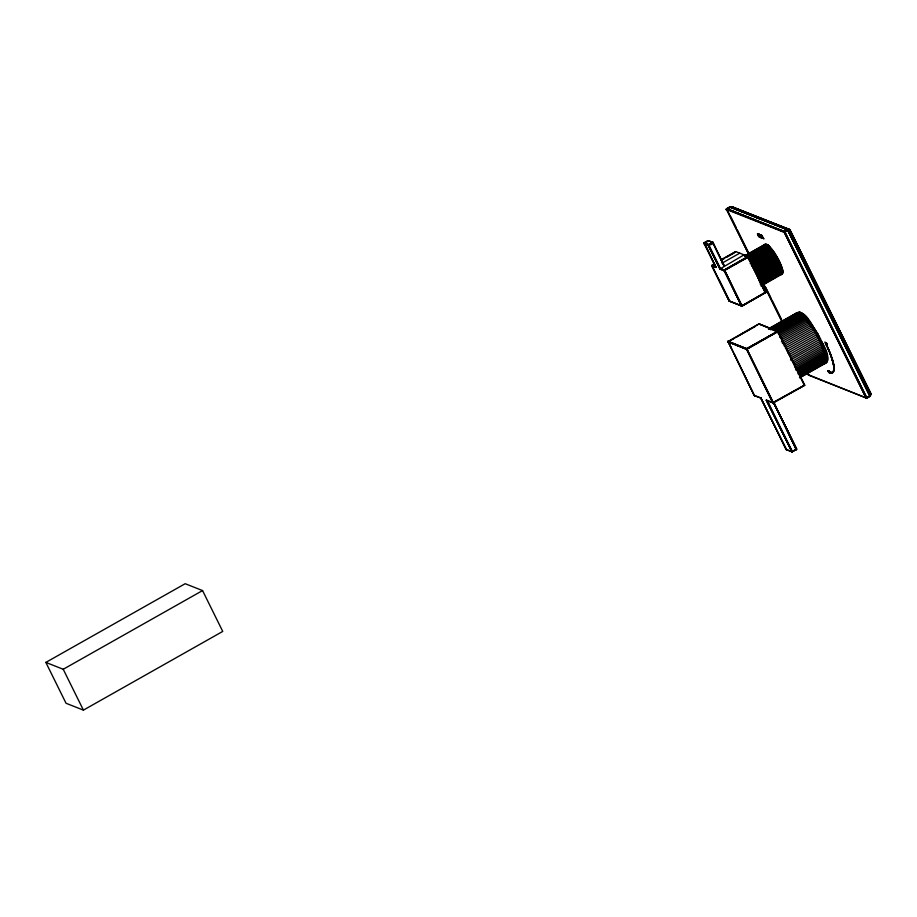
<?xml version="1.0" encoding="UTF-8"?>
<svg xmlns="http://www.w3.org/2000/svg" width="917" height="917" viewBox="0 0 917 917"><rect width="100%" height="100%" fill="white"/><g stroke="black" fill="none" stroke-linecap="round" stroke-linejoin="round"><path stroke-width="1.38" d="M708.302 241.102L708.887 240.747L704.107 243.601L704.245 242.936L708.348 244.633L720.143 268.383L724.613 270.274L742.208 306.06L741.394 305.82L723.96 270.297L748.02 256.416L747.951 257.31L724.006 270.653L719.868 269.013L708.084 245.194L712.841 242.306L724.132 266.113L712.761 242.718C712.853 247.166 696.312 244.174 708.749 240.632C709.15 240.953 706.308 240.747 704.107 243.601L715.913 267.455L711.741 265.781L729.153 300.994L741.991 306.118L765.752 292.328L748.02 256.416L735.789 251.579L720.682 260.141L735.789 251.579M724.006 270.653L724.121 269.953L724.705 270.435M731.296 348.093L728.041 341.296L746.782 348.769L773.524 402.941L772.699 402.712L746.369 348.896L778.017 331.358L758.967 323.884L727.743 341.72L746.576 349.423L778.143 331.541L759.15 323.873L727.777 341.938L734.299 338.281M708.084 245.194L708.199 244.495M714.458 263.764L711.741 265.781L714.458 263.66M746.369 349.434L746.621 348.62L777.903 331.301L804.725 385.312L777.41 331.324L777.788 331.874M719.868 269.013L744.065 254.857M748.811 254.479L726.573 209.512L726.86 208.618L784.78 231.611L867.024 398.138L866.221 398.081L870.141 395.72L787.692 229.651L788.345 230.007L870.199 395.617L869.924 396.499L866.061 397.875L784.241 232.322C784.539 227.634 790.431 232.024 789.331 229.445L732.213 206.875L731.365 207.288L732.454 206.898L789.789 229.582L871.035 394.046L870.267 395.089L788.758 230.064L731.067 207.655L732.821 207.219M758.714 236.391L757.476 233.881M748.994 254.192L726.642 208.812L784.333 231.542L784.241 232.322L726.619 209.569C727.41 206.474 731.434 207.54 730.23 206.921C730.585 206.669 719.375 212.801 730.723 207.242M807.132 372.485L808.439 375.11L866.966 398.15C864.284 397.772 872.64 395.307 869.774 395.984L787.669 229.972L729.806 206.967M796.265 449.697L796.552 448.917L773.444 402.082L796.265 449.697L796.529 448.883L773.467 402.162M757.511 233.583L758.714 236.781C760.732 236.563 755.734 231.164 759.116 235.703M726.906 208.904L726.573 209.512M732.213 206.875L732.706 207.208L731.972 207.242M832.659 372.279C835.123 372.634 826.412 372.417 832.269 372.589L834.195 369.769L833.874 368.898M834.092 368.772L833.782 370.044M829.69 372.222C831.879 373.964 833.576 371.809 834.206 368.84M828.166 370.686L829.243 372.703L828.234 371.545M828.762 371.431L827.982 370.686L828.532 371.076M826.504 344.632L827.913 348.414L827.742 347.337M728.087 341.594L746.69 348.666L773.169 403.01L804.725 385.312M828.808 372.52L828.108 370.961L829.243 372.52M828.945 372.485L828.785 371.717M729.485 300.627L718.928 279.272M754.152 395.296L754.932 395.617L754.129 395.353L734.425 354.432M833.828 369.689L834.195 369.769M833.874 369.941L833.862 370.606L833.885 369.425M834.103 369.872L834.08 369.173M826.183 344.815L824.956 341.949M715.913 267.455L705.081 244.495M782.74 273.071L780.986 274.515L782.843 272.796L782.361 268.635L779.244 260.921L774.407 252.53L767.758 244.828L764.996 244.38L764.251 245.469M823.982 363.568C834.367 357.962 820.302 341.56 817.987 333.96C812.76 328.206 805.779 307.55 795.876 313.946M712.761 242.718L712.692 242.191M740.936 305.579L729.244 301.04L712.566 266.813M728.006 341.846L746.897 349.308L727.892 341.422L754.404 395.64L728.087 341.296L727.8 342.075M773.524 402.941L772.699 402.712L773.478 402.953L772.779 402.723L804.347 385.209L777.903 331.369L746.404 349.09M754.164 395.387L761.213 398.104L760.629 397.944L786.66 449.708L786.029 449.376L786.832 449.639L786.029 449.376L761.053 398.173L754.267 395.536M832.602 372.371C836.224 369.895 829.828 373.643 832.464 372.382M748.834 254.318L726.642 209.408L726.917 208.606M833.908 369.574L833.92 370.262M834.172 369.631L834.069 370.239M787.428 229.731L869.774 395.984M870.783 394.791L871.093 393.955L789.938 229.777L789.101 229.525L870.783 394.791L871.093 393.955L870.222 394.826M741.807 306.129L765.752 292.328L765.408 292.924L747.951 257.31M712.429 242.489L708.36 244.965L720.017 268.532L724.35 270.206L741.887 306.014L765.695 292.661M724.35 265.827L712.864 242.34L708.176 240.655L712.945 242.455L708.119 245.022L704.084 243.452L704.394 242.822L708.692 244.805L720.303 268.28M715.982 266.572L711.833 265.643M715.799 267.26L711.684 265.598L715.764 266.858L704.394 242.822L704.084 243.452M866.966 398.15L869.878 396.213M833.862 370.606L834.012 369.918M784.241 232.322L787.955 230.431L787.955 229.674M789.583 230.178L789.101 229.525M808.828 374.686C808.576 375.5 809.562 376.348 807.338 372.256M804.541 385.266L772.813 402.861L746.644 349.205L777.341 331.266M834.069 370.342L833.438 371.396M724.522 270.114L741.498 305.969L765.695 292.145M765.454 292.924L748.066 256.817M766.234 400.156L792.311 451.921L767.185 400.465L766.234 400.156L773.478 402.953M791.921 451.875L796.265 449.399L773.386 401.852L796.586 449.296M726.711 208.778L784.161 232.07L788.207 229.858L787.955 230.431M788.207 229.858L788.482 230.454L789.331 229.445M789.021 230.488L788.23 230.236L789.537 229.651L870.967 394.619L871.058 393.897M704.245 242.936L704.107 243.601L704.394 242.822L708.256 244.747L712.864 242.34M741.704 305.957L724.086 270.16L768.584 245.447M759.31 236.953L759.345 236.288M729.416 300.891L729.336 300.719M708.222 240.953L708.91 240.884M759.368 324.194L759.242 323.93M866.978 397.852L866.187 397.886L784.367 232.333L784.539 231.371L788.012 229.754M788.379 230.74L788.54 229.846M786.064 449.41L792.139 451.921L796.552 448.917M866.634 397.737L784.333 231.542M792.448 451.863L786.282 449.617L760.904 398.184M781.937 274.286C781.433 263.179 774.2 250.926 765.248 244.346L745.59 255.453M798.019 313.35L799.131 312.112M792.368 451.405L796.552 449.399L773.386 401.852L796.197 449.238M708.784 240.907L708.165 240.713M767.013 400.523L791.772 451.772L796.529 449.227M729.898 207.506L730.333 206.91M866.874 397.623L866.45 398.219M870.13 394.608L871.093 393.955M866.714 398.242L808.611 374.824M833.691 371.133L833.232 371.74M708.784 244.977L708.119 244.839L719.914 268.692L724.086 270.664L748.02 257.047M719.868 268.864L724.04 270.309M708.119 245.022L708.692 244.805M746.404 349.262L746.977 349.056M781.754 274.435L782.419 273.438M782.843 272.796L761.328 285.623M870.898 394.161L870.783 394.505M781.536 274.527L782.201 273.518M782.923 272.464L761.385 285.233M781.273 274.561L781.949 273.553M782.946 272.074L761.419 284.832M829.037 372.44L829.083 371.763M782.946 271.627L761.419 284.373M746.553 348.792L727.938 341.411M784.161 232.07L784.643 231.439L784.367 232.333M780.654 274.412L781.353 273.415M782.9 271.134L761.374 283.857M782.82 270.584L760.067 283.983M833.163 371.821L833.312 371.809M729.794 207.276L730.391 207.288M782.705 269.976L761.167 282.665M782.556 269.323L761.007 281.989M832.43 372.795L832.911 372.348L832.292 372.806M831.822 372.887L832.384 372.451M782.361 268.635L759.585 281.966M830.733 372.772L829.598 371.935M831.937 372.634L830.424 372.68M834.229 368.542L834.161 367.488M833.851 368.015L834.012 368.668M833.782 367.052L833.828 367.545M833.805 367.178L833.943 366.422L834.057 367.224M782.144 267.89L759.356 281.21M833.736 365.906L833.862 366.731M833.358 364.416L834.057 366.491M833.564 365.459L833.668 366.135M833.542 364.794L833.84 365.619M833.289 363.59L833.473 364.473M781.88 267.122L759.093 280.407M833.152 362.972L833.347 363.866M833.198 363.235L832.991 362.318L833.427 363.109M833.072 361.688L833.266 362.456M832.636 360.989L832.865 361.917M781.593 266.308L758.795 279.57M832.349 360.381L832.567 361.183L832.43 360.289M758.806 323.942L777.696 331.702M796.46 449.055L773.432 402.001M832.235 358.868L832.682 360.312M832.258 358.96L831.742 357.366M781.273 265.471L758.462 278.699M831.432 357.55L830.871 355.899M780.917 264.6L758.095 277.805M830.584 355.188L830.493 354.168L831.203 355.807M830.045 353.389L830.389 354.409M825.289 363.43L827.191 361.642M824.91 363.579L826.882 361.894M827.432 361.275L825.598 363.166L799.59 377.884M827.615 360.805L799.509 377.311M827.742 360.243L799.624 376.727M780.539 263.706L757.706 276.877M829.633 352.644L829.965 353.561M827.799 359.579L799.681 376.05M827.787 358.811L799.681 375.271M829.266 350.913L829.954 352.541M827.719 357.951L799.601 374.4M827.581 357.011L798.26 374.113M828.899 350.053L828.04 348.219M827.386 355.979L798.054 373.059M780.126 262.789L757.282 275.937M827.123 354.868L797.79 371.935M828.292 349.148L828.681 350.179M826.802 353.675L797.458 370.72M826.412 352.415L795.864 370.113M779.691 261.861L756.834 274.974M827.111 346.488L827.65 347.474L827.34 346.5M825.976 351.096L795.417 368.772M826.183 344.769L827.111 346.626M825.472 349.709L794.913 367.35M724.27 270.102L748.089 256.622M824.922 348.265L794.351 365.883M779.244 260.921L756.353 274M825.747 343.898L826.4 344.758M824.326 346.786L793.732 364.37M825.965 343.841L825.392 342.981M823.672 345.25L793.067 362.811L792.357 361.218L822.973 343.692M778.762 259.97L755.86 273.014M833.094 372.222L831.708 372.806M787.818 230.19L788.379 230.064L730.07 206.887M789.457 229.949L788.345 230.007M822.228 342.098L790.488 360.026M778.258 259.007L755.344 272.028M821.449 340.482L790.798 357.951L791.6 359.602M820.623 338.854L789.961 356.3L790.798 357.951M777.742 258.055L754.817 271.042M819.775 337.227L789.101 354.627L789.961 356.3M712.028 265.3L714.549 264.073M818.892 335.588L788.196 352.965L789.101 354.627M728.935 208.044L726.573 209.019L785.055 232.07M760.915 237.606L759.047 234.144L759.929 236.059M759.196 234.248L761.614 237.881L760.01 237.285L758.336 233.915L759.047 234.144M760.159 234.981L761.19 235.348L760.204 234.958M761.454 235.13L762.635 238.328L761.5 235.096L763.781 238.775M760.525 237.102L759.964 236.918L760.732 237.537M760.823 237.262L761.397 237.446M721.885 259.935L724.338 258.548M726.78 257.161L734.127 253.023M762.314 237.044L761.924 235.864L762.715 237.171M762.497 237.434L763.827 238.752M762.027 238.088L760.617 235.119L762.073 238.065M722.023 263.168L739.744 253.149M744.925 255.728L764.996 244.38L766.44 244.3M744.661 256.187L766.727 244.335M744.982 256.29L767.036 244.438M745.338 256.451L767.38 244.598M746.954 255.992L767.758 244.828M747.366 256.279L768.159 245.103M748.283 257.047L769.042 245.848M747.538 258.216L769.512 246.306M749.281 258.044L770.005 246.811M748.581 259.316L770.521 247.372M749.12 259.947L771.048 247.991M749.682 260.634L771.587 248.645M750.255 261.356L772.137 249.344M750.828 262.124L772.699 250.089M750.186 263.626L773.272 250.868M45.85 662.406L185.177 583.705L202.554 590.571L222.739 631.423L83.413 710.125L66.035 703.259L45.85 662.406L63.227 669.272L83.413 710.125M752.009 263.775L773.833 251.682M751.367 265.345L774.407 252.53M751.963 266.239L774.98 253.413M752.548 267.168L775.553 254.307M753.132 268.119L776.114 255.224M753.705 269.082L776.665 256.152M754.267 270.056L777.215 257.104M63.227 669.272L202.554 590.571M764.331 283.273L766.784 281.886M769.248 280.499L771.701 279.112M764.686 283.433L767.139 282.046M769.604 280.659L776.974 276.498M761.053 286.081L782.086 274.068M736.764 336.894L755.195 326.486M768.572 328.767L796.999 312.686C812.485 322.486 824.142 344.586 825.85 362.8L800.358 377.254M768.492 328.985L797.435 312.64M768.985 329.054L800.037 312.124M769.34 328.928L775.369 325.524M777.776 324.16L780.195 322.795M782.602 321.443L785.021 320.079M787.428 318.715L794.661 314.623M770.738 328.55L800.575 312.296M771.335 328.825L801.16 312.571M770.784 329.891L801.802 312.949M772.687 329.707L802.49 313.442M773.432 330.303L803.223 314.027M775.427 330.315L803.991 314.703M775.048 331.794L804.805 315.494M778.327 331.324L805.653 316.365M778.006 332.986L806.524 317.316M778.923 334.052L807.43 318.371M779.874 335.198L808.358 319.494M779.633 337.101L809.298 320.698M780.608 338.396L810.261 321.97M781.593 339.76L811.236 323.3M781.387 341.858L812.21 324.698M782.384 343.336L813.184 326.143M783.382 344.861L814.17 327.644M784.379 346.431L815.144 329.169M785.353 348.024L816.107 330.739M786.327 349.652L817.047 332.344M825.85 342.557L826.733 344.219M827.042 344.345L826.286 342.694L827.168 344.345M828.945 371.053L830.194 373.127L828.991 371.03M829.289 371.396L828.567 370.904M829.874 372.038L829.209 372.027M829.564 372.921L828.372 371.03M817.987 333.96L787.267 351.303L788.196 352.965M724.613 270.274L724.04 270.481M766.807 400.523L792.506 451.806M809.103 375.145L808.393 375.053M869.683 394.814L870.267 395.089M789.193 229.594L789.973 229.835L731.972 206.955M796.311 313.098L798.455 312.514M796.621 312.835L799.555 312.067M830.836 372.417L830.114 372.566M826.515 362.043L825.609 362.032M764.331 245.126L765.546 245.057M786.832 449.639L786.282 449.617M764.434 244.839L765.649 244.782M764.583 244.621L765.798 244.564M731.926 206.967L732.511 207.253M831.02 372.841L831.513 372.611M787.543 229.812L784.929 231.829M708.027 244.828L704.118 243.165M809.241 375.305L807.189 372.382M828.108 370.961L828.166 371.305M830.905 372.611L830.699 372.428M831.685 358.306L831.501 357.366M756.342 217.638L759.001 218.682M711.718 265.46L715.753 267.053M729.153 300.994L741.991 306.118M773.306 403.01L766.394 400.328L791.979 451.76M784.814 232.196L866.187 397.886M729.313 300.971L712.452 266.904M759.482 235.841L760.01 236.895M730.815 216.836L735.881 227.107M737.153 229.674L748.57 252.771M765.695 287.422L770.773 297.681M772.034 300.249L781.548 319.506M764.847 286.276L781.972 320.927M764.056 285.118L781.823 321.053M763.368 283.938L781.8 321.214M825.403 342.866L825.839 343.898M825.85 343.783L826.274 344.815M826.274 344.689L826.836 345.675M826.698 345.594L827.249 346.58M827.65 347.337L828.051 348.368M828.441 349.251L827.913 348.265L828.211 349.285M828.429 349.102L828.819 350.134M829.174 351.005L828.796 349.962L829.048 351.039M828.578 350.156L828.945 351.028M829.025 350.867L829.53 351.853M828.934 350.959L829.404 351.899M829.518 351.681L829.874 352.701M829.381 351.727L829.736 352.747M829.851 352.518L830.298 353.458M829.713 352.564L830.206 353.538M830.286 353.377L830.607 354.283M830.183 353.354L830.527 354.363M830.355 354.214L830.825 355.177M830.802 354.982L831.123 355.979M830.664 355.017L830.985 356.025M831.089 355.773L831.49 356.679M830.951 355.807L831.41 356.77M831.375 356.553L831.673 357.55M831.238 356.598L831.536 357.584M831.639 357.321L831.925 358.306M831.891 358.077L832.166 359.051M831.753 358.111L832.028 359.086M832.132 358.822L832.395 359.785M831.994 358.856L832.258 359.819M832.361 359.544L832.613 360.507M832.223 359.579L832.476 360.541M832.567 360.255L832.819 361.206M832.9 361.115L833.094 361.791M832.774 360.954L833.003 361.894M832.819 361.665L833.175 362.559M832.739 361.757L832.923 362.524M832.911 362.421L833.083 363.178M833.289 362.937L833.484 363.831M833.553 363.625L833.702 364.347M833.438 363.568L833.622 364.45M833.564 364.175L833.736 365.046M833.427 364.198L833.599 365.069M833.794 364.828L833.92 365.516M833.782 365.333L833.92 366.17M833.645 365.356L833.782 366.204M833.943 366.422L833.92 367.247M834 366.926L834.103 367.717M833.862 366.949L833.966 367.74M834.046 367.419L833.989 368.221M833.908 367.442L833.874 368.141M834.08 367.889L834.149 368.645M834.092 368.336L834.149 369.081M833.954 368.359L834.012 369.104"/></g></svg>
